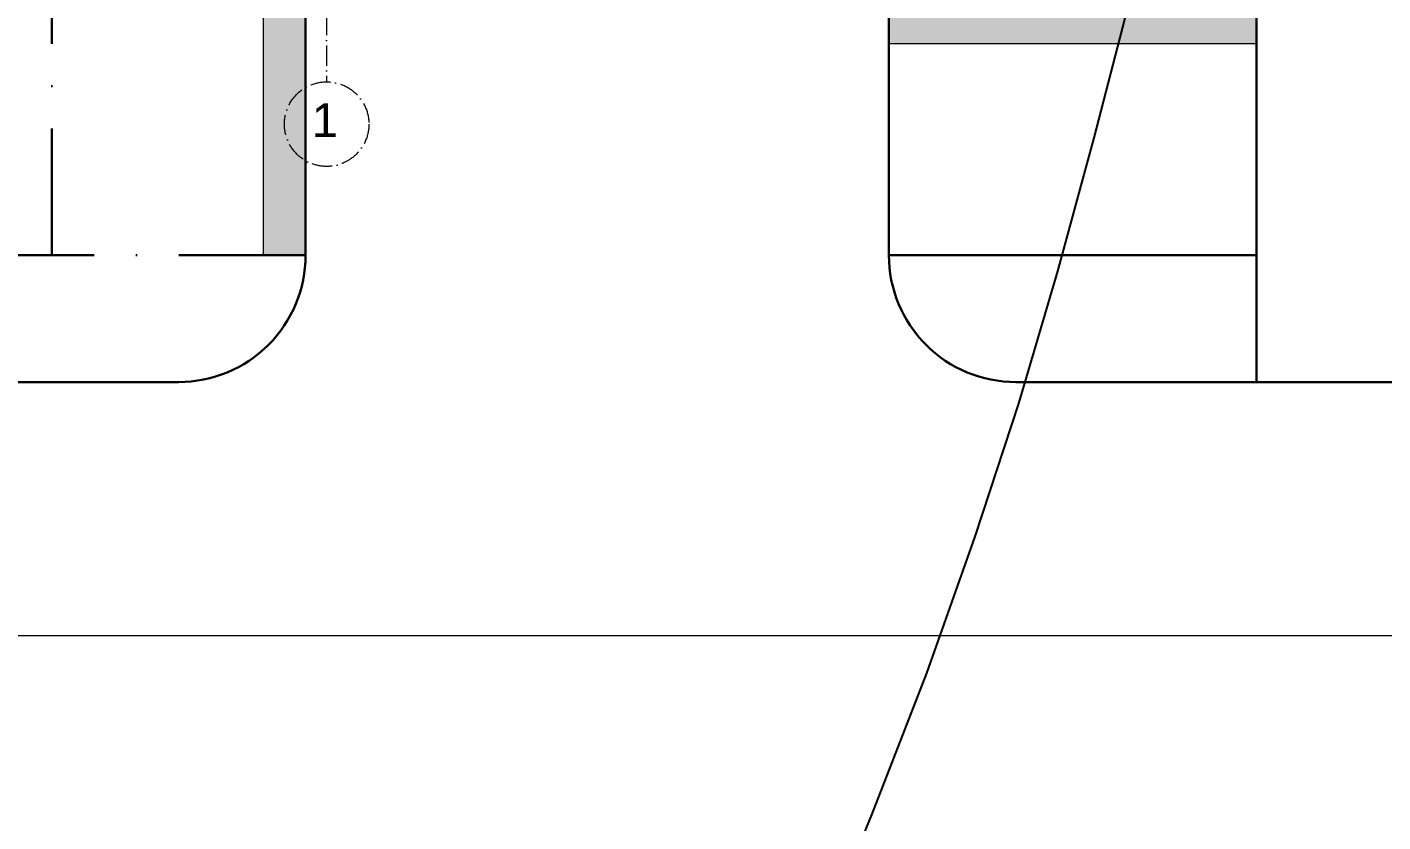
# Model space of a CAD drawing. Header units: millimetres. Extents: x 1353783 to 6492029790, y -7276956 to -512500.
# Drawn here: x 9978104 to 9981311, y -2801142 to -2799262 of the extents above; entities that cross this region are included whole.
import ezdxf

# ---------------------------------------------------------------- set-up
doc = ezdxf.new("R2010")
doc.units = ezdxf.units.MM
for name, pattern in [('482 Границы районов', [5, 3, -1, 0, -1]), ('ACAD_ISO10W100', [18, 12, -3, 0, -3]), ('CONTI', [0]), ('осевая', [50.8, 31.75, -6.35, 6.35, -6.35])]:
    doc.linetypes.add(name, pattern=pattern)
doc.layers.get('0').update_dxf_attribs({"lineweight": 5})
doc.layers.get('Defpoints').update_dxf_attribs({"color": 255})
doc.layers.add('GORIZUNKNOWN', color=32, linetype='CONTI')
doc.layers.add('РЕЛЬЕФ', color=7, linetype='CONTI')
for name, color, linetype, lineweight in [('ГП-Граница учасика ИЖС', 3, 'Continuous', 5), ('ГП-Тратуар', 3, 'Continuous', 5), ('оси', 231, 'осевая', 9)]:
    doc.layers.add(name, color=color, linetype=linetype, lineweight=lineweight)
doc.styles.add('GOST Common', font='', dxfattribs={"height": 3})
doc.styles.get('GOST Common').set_extended_font_data('GOST Common')

# ---------------------------------------------------------------- blocks, each defined once
blk = doc.blocks.new('амвамвам')
at = {"lineweight": 30, "ltscale": 100, "true_color": 0x939598}
h = blk.add_hatch(color=252, dxfattribs=at)
h.dxf.hatch_style = 1
h.paths.add_polyline_path([(9861280, -3400392), (9861280, -3400892), (9856930, -3400892), (9856930, -3400392)], flags=17)
h.paths.add_polyline_path([(9864080, -3400392), (9864080, -3400892), (9875530, -3400892), (9875530, -3385992), (9850030, -3385992), (9849530, -3385992), (9849530, -3403392), (9850030, -3403392), (9850030, -3386492), (9875030, -3386492), (9875030, -3400392)])
at = {"color": 251, "lineweight": 15, "ltscale": 100, "true_color": 0x636466}
for points in [[(9864080, -3400392), (9864080, -3400892), (9875530, -3400892), (9875530, -3385992), (9850030, -3385992), (9849530, -3385992), (9849530, -3403392), (9850030, -3403392), (9850030, -3386492), (9875030, -3386492), (9875030, -3400392)], [(9861280, -3400392), (9861280, -3400892), (9856930, -3400892), (9856930, -3400392)]]:
    blk.add_lwpolyline(points, close=True, dxfattribs=at)
blk = doc.blocks.new('ТИП-3')
at = {"layer": 'оси', "color": 251, "linetype": 'ACAD_ISO10W100', "lineweight": 13, "ltscale": 20, "true_color": 0x636466}
blk.add_line((10363214, -2868431), (10363214, -2883281), dxfattribs=at)
blk.add_circle((10363214, -2883781), 500, dxfattribs=at)
at = {"layer": 'оси', "color": 251, "linetype": 'ACAD_ISO10W100', "lineweight": 13, "ltscale": 20, "true_color": 0x636466, "insert": (10363194, -2883535), "char_height": 400, "width": 158.4, "attachment_point": 2, "line_spacing_factor": 1.016949, "style": 'GOST Common'}
blk.add_mtext('{\\fArial|b0|i0|c204|p34;1}', dxfattribs=at)
blk = doc.blocks.new('оо')
at = {"layer": 'GORIZUNKNOWN', "color": 9, "true_color": 0xc7c8ca}
blk.add_lwpolyline([(222873.083, -3431581.552), (222874.323, -3431580.082), (222875.453, -3431578.682), (222876.493, -3431577.322), (222877.463, -3431575.982), (222878.383, -3431574.632), (222879.273, -3431573.262), (222880.173, -3431571.842), (222881.073, -3431570.342), (222882.023, -3431568.752), (222882.993, -3431567.072), (222883.993, -3431565.332), (222885.003, -3431563.532), (222886.013, -3431561.702), (222887.033, -3431559.852), (222888.033, -3431557.992), (222889.023, -3431556.142), (222889.983, -3431554.322)], dxfattribs=at)

msp = doc.modelspace()

# ---------------------------------------------------------------- linework, layer by layer
at = {"layer": 'Defpoints', "lineweight": 0, "ltscale": 100}
msp.add_lwpolyline([(9958662.4, -2800701.4), (9995362.7, -2800701.4), (9996802.1, -2800147.8)], dxfattribs=at)
at = {"layer": 'ГП-Граница учасика ИЖС', "color": 94, "linetype": '482 Границы районов', "lineweight": 30, "ltscale": 100}
for points in [[(9977562.4, -2799801.7), (9978162.4, -2799801.7), (9978162.4, -2794901.7), (9971962.4, -2794901.7), (9971962.4, -2799801.7), (9974752.4, -2799801.7)], [(9978762.4, -2799801.7), (9978162.4, -2799801.7), (9978162.4, -2794901.7), (9984362.4, -2794901.7), (9984362.4, -2799801.7), (9981572.4, -2799801.7)]]:
    msp.add_lwpolyline(points, dxfattribs=at)
at = {"layer": 'ГП-Граница учасика ИЖС', "color": 251, "lineweight": 30, "ltscale": 100}
for points in [[(9978762.4, -2799201.6), (9978762.4, -2799801.7, -0.414214), (9978462.4, -2800101.7), (9977862.4, -2800101.7, -0.414214), (9977562.4, -2799801.7), (9977562.4, -2799201.7)], [(9988582.4, -2799201.6), (9988582.4, -2799801.7, -0.414214), (9988282.4, -2800101.7), (9980442.4, -2800101.7, -0.414214), (9980142.4, -2799801.7), (9980142.4, -2799201.7)]]:
    msp.add_lwpolyline(points, format="xyb", dxfattribs=at)
for points in [[(9981012.4, -2800101.7), (9981012.4, -2799201.6), (9980142.4, -2799201.6)], [(9981012.4, -2799801.7), (9980142.4, -2799801.7)]]:
    msp.add_lwpolyline(points, dxfattribs=at)

# ---------------------------------------------------------------- block references
at = {"color": 1, "lineweight": 30, "xscale": 0.1999999999999998, "yscale": 0.1999999999999998, "zscale": 0.1999999999999998, "rotation": 359.9999889757423}
msp.add_blockref('амвамвам', (8008756.4, -2119122.9), dxfattribs=at)
at = {"layer": 'ГП-Тратуар', "color": 3, "lineweight": 30, "xscale": 0.1999999999999998, "yscale": 0.1999999999999998, "zscale": 0.1999999999999998, "rotation": 359.9999889757423}
msp.add_blockref('ТИП-3', (7906169.6, -2222735.1), dxfattribs=at)
at = {"layer": 'РЕЛЬЕФ', "color": 240, "lineweight": 30, "true_color": 0xed1f24, "xscale": 200.0000000000001, "yscale": 200.0000000000001, "zscale": 200.0000000000001, "rotation": 17.80578495452471}
msp.add_blockref('оо', (-242329121, 637008728.1), dxfattribs=at)

doc.saveas('drawing.dxf')
